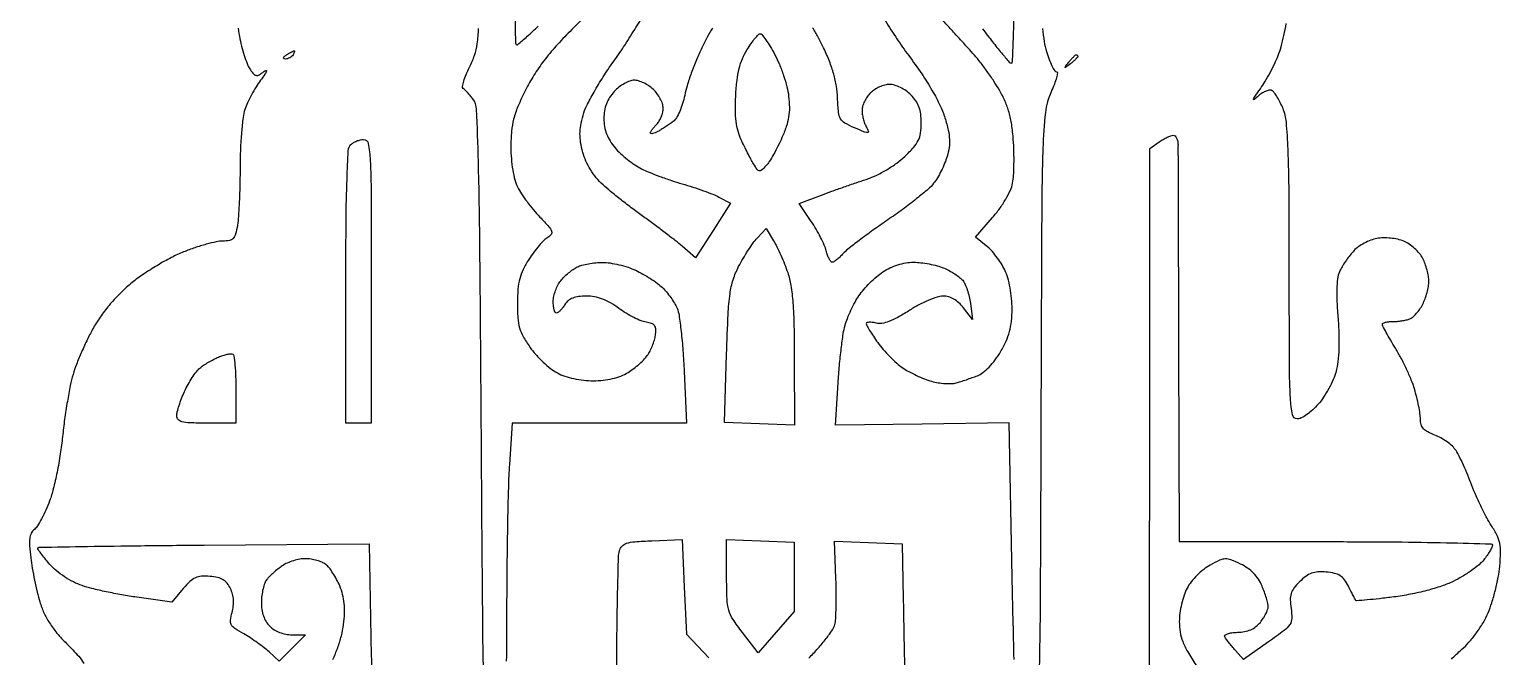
# Model space of a CAD drawing. Extents: x 5.1 to 37, y 2.5 to 60.3.
# Drawn here: x 7.55 to 36.97, y 20.63 to 33.16 of the extents above; entities that cross this region are included whole.
import ezdxf

# ---------------------------------------------------------------- set-up
doc = ezdxf.new("R2010")
doc.units = 0
doc.header["$MEASUREMENT"] = 0

msp = doc.modelspace()

# ---------------------------------------------------------------- linework, layer by layer
for points in [[(29.925941, 19.370707, 0.004505), (29.944398, 21.009701, 0.000562), (29.9484, 24.567302), (29.9484, 30.784806), (30.136424, 30.916503, -0.021637), (30.215459, 30.966911, -0.022602), (30.297435, 31.009514, -0.023001), (30.371246, 31.03969, -0.085733), (30.420514, 31.0482, -0.190654), (30.45705, 31.033743, -0.08965), (30.487815, 30.992285, -0.068956), (30.508353, 30.930698, -0.048524), (30.514723, 30.85785, 0.003151), (30.514218, 30.711595, 0.000027), (30.517485, 29.586471, 0.000095), (30.521553, 28.294288, 0.000061), (30.526733, 26.79705), (30.5406, 22.9266), (33.6708, 22.9266, -0.002191), (34.871072, 22.92134, -0.003653), (35.881504, 22.9051, -0.000537), (36.771838, 22.883325, -0.406756), (36.801, 22.853409, -0.116354), (36.791387, 22.812658, -0.01718), (36.750703, 22.737775, -0.018594), (36.695335, 22.651248, -0.015027), (36.629775, 22.56254, -0.053478), (36.533808, 22.464237, -0.019527), (36.378973, 22.346158, -0.019099), (36.19825, 22.229226, -0.021665), (36.016425, 22.131596, -0.031473), (35.785484, 22.037606, -0.017077), (35.491587, 21.950083, -0.016056), (35.164016, 21.875737, -0.015518), (34.828617, 21.821598, -0.003934), (34.541599, 21.78666, -0.006402), (34.297361, 21.76204, -0.001747), (34.086239, 21.744229, -0.300147), (34.067217, 21.754683, -0.002814), (34.056369, 21.775546, -0.000117), (34.018059, 21.850295, -0.000203), (33.972719, 21.938901, -0.000144), (33.921942, 22.0383, 0.043113), (33.841637, 22.166913, 0.090946), (33.755469, 22.246396, 0.085499), (33.643113, 22.292987, 0.034801), (33.478983, 22.318286, 0.035735), (33.312795, 22.320267, 0.072272), (33.184904, 22.293834, 0.07278), (33.070393, 22.232252, 0.036687), (32.945973, 22.124864, 0.0329), (32.833094, 21.996065, 0.086669), (32.776522, 21.887649, 0.085311), (32.759571, 21.765441, 0.031196), (32.776143, 21.591078, -0.043409), (32.790036, 21.393964, -0.145164), (32.751562, 21.271632, -0.082386), (32.639456, 21.153072, -0.008405), (32.326438, 20.92381), (31.826956, 20.57072), (31.661664, 20.75461, -0.00795), (31.594975, 20.831218, -0.008134), (31.531272, 20.909334, -0.007942), (31.478183, 20.978884, -0.03343), (31.449889, 21.0231, -0.34072), (31.455126, 21.056762, -0.103941), (31.501965, 21.085643, -0.055792), (31.587935, 21.106129, -0.024892), (31.704158, 21.114591, 0.040053), (31.847533, 21.129407, 0.057329), (31.969627, 21.16685, 0.0618), (32.073113, 21.228257, 0.057852), (32.161055, 21.314314, 0.027342), (32.220815, 21.396971, 0.027175), (32.271332, 21.485822, 0.028233), (32.306728, 21.568116, 0.087659), (32.3172, 21.62739, 0.058462), (32.309601, 21.692155, 0.013575), (32.281297, 21.798241, 0.013828), (32.241764, 21.919344, 0.013148), (32.194977, 22.040156, 0.04771), (32.122624, 22.175435, 0.04695), (32.025601, 22.29534, 0.04596), (31.905813, 22.397224, 0.042019), (31.765902, 22.479004, 0.018879), (31.572319, 22.562502, 0.101018), (31.459546, 22.581641, 0.099537), (31.347511, 22.555213, 0.018064), (31.155745, 22.458716, 0.04347), (31.028212, 22.37347, 0.027921), (30.895733, 22.254452, 0.02801), (30.778216, 22.122349, 0.046158), (30.696519, 21.99732, 0.041064), (30.636725, 21.857628, 0.023113), (30.586401, 21.680047, 0.022936), (30.551929, 21.494881, 0.034563), (30.5406, 21.331188, 0.041332), (30.5579, 21.122258, 0.050366), (30.609445, 20.932985, 0.039995), (30.708311, 20.726462, 0.015588), (30.875905, 20.457712)], [(18.621282, 33.400985, -0.016053), (18.358456, 33.12528, 0.015837), (18.075478, 32.828692, 0.020315), (17.835505, 32.537711, 0.021766), (17.634169, 32.246848, 0.024524), (17.467362, 31.950664, 0.014711), (17.314361, 31.620933, 0.037708), (17.229257, 31.372191, 0.041744), (17.187247, 31.128672, 0.021851), (17.1738, 30.821132, 0.019175), (17.183051, 30.580006, 0.02231), (17.210809, 30.352292, 0.02435), (17.253877, 30.154699, 0.050756), (17.310022, 30.007649, 0.030871), (17.383758, 29.881185, 0.013272), (17.496682, 29.721707, 0.013074), (17.626293, 29.557714, 0.016844), (17.754172, 29.414431, -0.008273), (17.933532, 29.22027, -0.090383), (17.988781, 29.129947, -0.259668), (17.979913, 29.066754, -0.102699), (17.911588, 29.006999, 0.068865), (17.838878, 28.951563, 0.017768), (17.738496, 28.843016, 0.017739), (17.631798, 28.709806, 0.017219), (17.533697, 28.568068, 0.029298), (17.419187, 28.364507, 0.049218), (17.350981, 28.180788, 0.044098), (17.315629, 27.973579, 0.018867), (17.303509, 27.692638, 0.017745), (17.312367, 27.398431, 0.053148), (17.346711, 27.20047, 0.058944), (17.419753, 27.025631, 0.025783), (17.5545, 26.81309, 0.028804), (17.673235, 26.6645, 0.021328), (17.820338, 26.514132, 0.021697), (17.971968, 26.383712, 0.044551), (18.10308, 26.298203, 0.042543), (18.250979, 26.235003, 0.026136), (18.433865, 26.18507, 0.025227), (18.630873, 26.152502, 0.028541), (18.82218, 26.141716, 0.027119), (19.019936, 26.152598, 0.031066), (19.206421, 26.184861, 0.033314), (19.374464, 26.236847, 0.045262), (19.516853, 26.306877, 0.026991), (19.629833, 26.384423, 0.020184), (19.74576, 26.481248, 0.020538), (19.847777, 26.581623, 0.043127), (19.916464, 26.668994, 0.033032), (19.967686, 26.759712, 0.022008), (20.014623, 26.869518, 0.022187), (20.050878, 26.980567, 0.039874), (20.069111, 27.074609, 0.047322), (20.070946, 27.181139, 0.148828), (20.045182, 27.247008, 0.146335), (19.986757, 27.288005, 0.04522), (19.881, 27.312865, -0.061315), (19.777108, 27.340833, -0.020473), (19.63354, 27.40605, -0.020026), (19.47895, 27.49199, -0.021549), (19.335584, 27.588088, 0.028357), (19.166641, 27.698029, 0.040478), (19.004786, 27.774088, 0.044157), (18.844562, 27.818453, 0.045499), (18.68065, 27.8334, 0.030648), (18.526231, 27.823926, 0.06383), (18.409601, 27.794141, 0.07978), (18.321462, 27.741696, 0.07931), (18.253967, 27.6642, -0.025323), (18.2088, 27.599422, -0.03201), (18.160466, 27.544703, -0.033519), (18.115545, 27.505599, -0.163755), (18.08405, 27.495, -0.284116), (18.059373, 27.510253, -0.05044), (18.039226, 27.563341, -0.041421), (18.025617, 27.638499, -0.02611), (18.021681, 27.72765, -0.051291), (18.033034, 27.829903, -0.032776), (18.065947, 27.944966, -0.032783), (18.113597, 28.054699, -0.051449), (18.169731, 28.140748, -0.02967), (18.239146, 28.216747, -0.019527), (18.327244, 28.29595, -0.019665), (18.419348, 28.366536, -0.035476), (18.500688, 28.415698, -0.05157), (18.594119, 28.451902, -0.02153), (18.726021, 28.481894, -0.021028), (18.871145, 28.50212, -0.025551), (19.008288, 28.508342, -0.037376), (19.156295, 28.496406, -0.02021), (19.335679, 28.460863, -0.020026), (19.516391, 28.409667, -0.029679), (19.6695, 28.349319, -0.019801), (19.813378, 28.275438, -0.01481), (19.965933, 28.183243, -0.015029), (20.10462, 28.087693, -0.032787), (20.203433, 28.004653, -0.028561), (20.285407, 27.916528, -0.018602), (20.370086, 27.806276, -0.018717), (20.444899, 27.692168, -0.033578), (20.496186, 27.592626, -0.065926), (20.536622, 27.450382, -0.008124), (20.578257, 27.129574, -0.009489), (20.614459, 26.744903, -0.007712), (20.639053, 26.331571), (20.6847, 25.295043), (18.94201, 25.295221), (17.199319, 25.2954), (17.144697, 24.47055, 0.00978), (17.123409, 24.0137, 0.002158), (17.105611, 23.229442, 0.002243), (17.093017, 22.322603, 0.002157), (17.088342, 21.4038, -0.003008), (17.082452, 20.536288, -0.004651)], [(17.257661, 33.327009, 0.000774), (17.265601, 32.894003, 0.19375), (17.280442, 32.859158, 0.393497), (17.309245, 32.858132, 0.003018), (17.500709, 33.026122, 0.008708), (17.722369, 33.230003, 0.005234)], [(21.203228, 33.191835, 0.0096), (21.100886, 33.006262, 0.00683), (20.993084, 32.794629, 0.015567), (20.884968, 32.556591, 0.012035), (20.781631, 32.291057, 0.012209), (20.69711, 32.038253, 0.028393), (20.649353, 31.844329, -0.028614), (20.608775, 31.679872, -0.029556), (20.550028, 31.522943, -0.031022), (20.482898, 31.393787, -0.097171), (20.417578, 31.32154, -0.009795), (20.347126, 31.270989, -0.006397), (20.264, 31.21533, -0.006434), (20.181539, 31.163131, -0.012224), (20.11365, 31.123624, -0.025307), (20.056831, 31.096039, -0.050311), (20.00909, 31.081227, -0.086114), (19.977077, 31.080314, -0.372837), (19.9656, 31.093566, -0.133206), (19.973027, 31.120948, -0.022269), (20.002877, 31.167088, -0.02304), (20.043913, 31.219438, -0.018625), (20.0925, 31.271786, 0.062303), (20.141107, 31.334292, 0.039118), (20.182123, 31.41743, 0.038815), (20.210103, 31.507079, 0.056292), (20.2194, 31.589396, 0.080638), (20.205388, 31.67571, 0.039951), (20.161883, 31.778119, 0.038304), (20.098527, 31.879591, 0.045503), (20.023597, 31.964053, 0.042106), (19.934742, 32.034453, 0.034985), (19.829812, 32.093966, 0.036337), (19.725296, 32.134905, 0.075316), (19.638858, 32.148, 0.089819), (19.551676, 32.132212, 0.03896), (19.44448, 32.082243, 0.036922), (19.335795, 32.009805, 0.040445), (19.24246, 31.924146, 0.043102), (19.149072, 31.804129, 0.052651), (19.084697, 31.677368, 0.051736), (19.047453, 31.538103, 0.039505), (19.035, 31.380737, 0.041958), (19.048415, 31.221156, 0.049038), (19.088326, 31.074518, 0.047674), (19.157207, 30.935142, 0.036322), (19.257142, 30.797181, 0.031356), (19.36441, 30.684817, 0.019019), (19.504096, 30.565269, 0.019025), (19.652339, 30.456775, 0.031585), (19.785892, 30.378417, 0.020107), (19.938697, 30.308847, 0.008235), (20.151213, 30.226282, 0.008133), (20.382611, 30.144994, 0.010312), (20.598984, 30.077839, -0.008444), (20.809776, 30.013279, -0.007762), (21.024309, 29.93989, -0.00778), (21.213568, 29.868502, -0.025254), (21.335667, 29.812984), (21.565867, 29.693943), (21.217492, 29.147497), (20.869117, 28.601051), (20.599577, 28.830576, 0.010036), (20.461736, 28.94326, 0.003597), (20.260981, 29.098441, 0.003567), (20.038371, 29.265474, 0.004216), (19.82541, 29.420146, -0.006853), (19.609925, 29.578392, -0.005317), (19.379634, 29.756299, -0.005378), (19.168334, 29.926875, -0.012914), (19.016501, 30.058902, -0.034645), (18.881731, 30.200707, -0.033402), (18.766032, 30.361433, -0.034009), (18.674727, 30.532962, -0.039552), (18.612757, 30.706987, -0.024599), (18.569351, 30.906865, -0.04251), (18.555818, 31.07632, -0.042467), (18.571136, 31.245741, -0.024491), (18.616658, 31.445537, -0.047207), (18.688848, 31.63314, -0.013271), (18.836176, 31.910539, -0.013256), (19.020278, 32.216785, -0.013611), (19.218805, 32.510106, 0.009502), (19.42935, 32.815743, 0.007147), (19.649612, 33.159443, 0.007231), (19.847525, 33.488743, 0.016483)], [(24.663161, 33.33427, 0.011229), (24.891435, 32.977386, 0.012232), (25.12931, 32.641332, -0.011699), (25.388687, 32.27573, -0.016641), (25.600402, 31.938313, -0.018959), (25.759379, 31.639666, -0.040004), (25.854548, 31.395235, -0.016545), (25.919548, 31.149152, -0.042474), (25.945263, 30.967011, -0.051244), (25.9376, 30.804229, -0.035429), (25.897277, 30.624139, -0.025943), (25.848503, 30.487547, -0.017432), (25.779449, 30.336862, -0.017582), (25.702164, 30.195299, -0.03292), (25.628449, 30.087713, -0.049065), (25.517108, 29.971633, -0.008903), (25.286709, 29.781334, -0.009513), (25.007758, 29.567712, -0.008497), (24.710294, 29.356461, 0.005358), (24.414435, 29.14913, 0.006407), (24.14038, 28.947302, 0.005581), (23.913804, 28.771909, 0.041354), (23.814269, 28.678703, -0.018775), (23.751317, 28.614184, -0.023746), (23.688265, 28.559698, -0.022861), (23.632537, 28.519958, -0.144428), (23.599459, 28.5102, -0.23895), (23.571772, 28.524233, -0.037777), (23.538532, 28.577598, -0.034947), (23.506154, 28.651752, -0.023984), (23.479557, 28.739641, 0.041789), (23.44108, 28.852181, 0.014572), (23.367762, 29.00707, 0.014356), (23.276764, 29.173658, 0.016253), (23.179846, 29.327843), (22.937721, 29.686604), (23.386177, 29.854393, -0.00324), (23.59007, 29.929176, -0.001936), (23.833457, 30.015597, -0.001938), (24.076502, 30.099782, -0.003362), (24.279088, 30.167556, 0.032373), (24.477056, 30.246819, 0.022286), (24.690331, 30.360612, 0.022363), (24.891321, 30.492124, 0.03409), (25.051772, 30.625166, 0.020653), (25.227672, 30.806909, 0.067804), (25.32073, 30.945186, 0.079141), (25.365769, 31.091298, 0.035279), (25.38, 31.292746, 0.031041), (25.368797, 31.473032, 0.057371), (25.334131, 31.615467, 0.062737), (25.270697, 31.737711, 0.045387), (25.172345, 31.855745, 0.045294), (25.077005, 31.935217, 0.037017), (24.962432, 32.002401, 0.038394), (24.846813, 32.048527, 0.075857), (24.749345, 32.0634, 0.064612), (24.654543, 32.051098, 0.039124), (24.547555, 32.013697, 0.038604), (24.445377, 31.958976, 0.054191), (24.3648, 31.8942, 0.045131), (24.300045, 31.816567, 0.036976), (24.245302, 31.723366, 0.038367), (24.207714, 31.629383, 0.076088), (24.1956, 31.550238, 0.038692), (24.201671, 31.471905, 0.023372), (24.220304, 31.380652, 0.023339), (24.247468, 31.291203, 0.037491), (24.2797, 31.218334, -0.028949), (24.322259, 31.126391, -0.501548), (24.307325, 31.102258, -0.119379), (24.252542, 31.110579, -0.003809), (24.043928, 31.197797, -0.027608), (23.850741, 31.293226, -0.135821), (23.765469, 31.378262, -0.106288), (23.725425, 31.505447, -0.013775), (23.706619, 31.791316, 0.031423), (23.682773, 32.026697, 0.026727), (23.628944, 32.27058, 0.02469), (23.544329, 32.525878, 0.018971), (23.42795, 32.795596, 0.013459), (23.319171, 33.008578, 0.017886), (23.208329, 33.195651, 0.015309)], [(27.237126, 20.573424, -0.001381), (27.199374, 22.212501), (27.136753, 25.301942), (25.40073, 25.277521), (23.664707, 25.2531), (23.71804, 26.0991, -0.007049), (23.74478, 26.445435, -0.007323), (23.780998, 26.78649, -0.007095), (23.820815, 27.080452, -0.031363), (23.857471, 27.251152, -0.026445), (23.904202, 27.388882, -0.01491), (23.974525, 27.550765, -0.014851), (24.055435, 27.710315, -0.023497), (24.135048, 27.841338, -0.030128), (24.22902, 27.964127, -0.018097), (24.35413, 28.098516, -0.018091), (24.488743, 28.223612, -0.029908), (24.611974, 28.317837, -0.038684), (24.751983, 28.397197, -0.0337), (24.909067, 28.458297, -0.034028), (25.071141, 28.497196, -0.041905), (25.226028, 28.5102, -0.028299), (25.371685, 28.501949, -0.018504), (25.538075, 28.476773, -0.018625), (25.698934, 28.440054, -0.033579), (25.826867, 28.396405, -0.02361), (25.939148, 28.343113, -0.02054), (26.051398, 28.277128, -0.021048), (26.148051, 28.208912, -0.055499), (26.208944, 28.150154, -0.068441), (26.254238, 28.077209, -0.023537), (26.299494, 27.961197, -0.022881), (26.337966, 27.826963, -0.024561), (26.362952, 27.692899), (26.407117, 27.3681), (26.224902, 27.60075, 0.042377), (26.131915, 27.70074, 0.055439), (26.030852, 27.773841, 0.060551), (25.92411, 27.818279, 0.06849), (25.814241, 27.8334, 0.080053), (25.696523, 27.814431, 0.0215), (25.518873, 27.747051, 0.021209), (25.320975, 27.65196, 0.020501), (25.129529, 27.539445, -0.01612), (24.909402, 27.407466, -0.037347), (24.734675, 27.326654, -0.051159), (24.592839, 27.289482, -0.100332), (24.476732, 27.294816, 0.026885), (24.401379, 27.309476, 0.04706), (24.337931, 27.312291, 0.066291), (24.294136, 27.304227, 0.324829), (24.2802, 27.285038, 0.12927), (24.289892, 27.248177, 0.007856), (24.348048, 27.148907, 0.011303), (24.422692, 27.032004, 0.008095), (24.511171, 26.904611, 0.022991), (24.61905, 26.768224, 0.015953), (24.752621, 26.624007, 0.016124), (24.890063, 26.49349, 0.031656), (25.008784, 26.400582, 0.025743), (25.133263, 26.324391, 0.015506), (25.287866, 26.246484, 0.015514), (25.446763, 26.178415, 0.026084), (25.584418, 26.132559, 0.027408), (25.716473, 26.103777, 0.023577), (25.857706, 26.0878, 0.024261), (25.987436, 26.085595, 0.060777), (26.080856, 26.099993, 0.008819), (26.16941, 26.126609, 0.00419), (26.282529, 26.163842, 0.004151), (26.400186, 26.204757, 0.005873), (26.504184, 26.243275, 0.075228), (26.613885, 26.305596, 0.033601), (26.737501, 26.417113, 0.031072), (26.859823, 26.560144, 0.028833), (26.966821, 26.720732, 0.026789), (27.075403, 26.931079, 0.040265), (27.144709, 27.125473, 0.039512), (27.182779, 27.331175, 0.02459), (27.196237, 27.576279, 0.02484), (27.186945, 27.78739, 0.02312), (27.156766, 28.001718, 0.024169), (27.109659, 28.198952, 0.041057), (27.049166, 28.357334, 0.02967), (26.975863, 28.48955, 0.021166), (26.879164, 28.628532, 0.021465), (26.775282, 28.7536, 0.042082), (26.6807, 28.841823), (26.461968, 29.013878), (26.807252, 29.406141, 0.024749), (26.945987, 29.58043, 0.02366), (27.069063, 29.770142, 0.024765), (27.162649, 29.950488, 0.061002), (27.207696, 30.092436, 0.032003), (27.226224, 30.24422, 0.010421), (27.234498, 30.469981, 0.010338), (27.233269, 30.721818, 0.011469), (27.221477, 30.964803, 0.018955), (27.188917, 31.261427, 0.032197), (27.136502, 31.505414, 0.034949), (27.056927, 31.726251, 0.028053), (26.942087, 31.95132, 0.013674), (26.832008, 32.128766, 0.009291), (26.697561, 32.324792, 0.009368), (26.56061, 32.509311, 0.018501), (26.443888, 32.649524, 0.001248), (26.316557, 32.790746, 0.000519), (26.143982, 32.980792, 0.000514), (25.958733, 33.183951, 0.000664), (25.788303, 33.369975, -0.018727)], [(26.6067, 33.173833, 0.005219), (26.805836, 32.914436, 0.00806), (26.983831, 32.694901, 0.003425), (27.139019, 32.512237, 0.194248), (27.17775, 32.492271, 0.428316), (27.203537, 32.514755, 0.001463), (27.222562, 32.973714, 0.006028), (27.236642, 33.506008, 0.003598)], [(35.981053, 20.577158, -0.022705), (36.186478, 20.76982, 0.035935), (36.333644, 20.915343, 0.023633), (36.481984, 21.101846, 0.023381), (36.614494, 21.305028, 0.031234), (36.713936, 21.501422, 0.025102), (36.790269, 21.706665, 0.014773), (36.861702, 21.958564, 0.014758), (36.918343, 22.215146, 0.024336), (36.949126, 22.435028, 0.016708), (36.965024, 22.71357, 0.056392), (36.94883, 22.894918, 0.066127), (36.894216, 23.052415, 0.029332), (36.783852, 23.243175, -0.022462), (36.690514, 23.399515, -0.010239), (36.582126, 23.611402, -0.010115), (36.476826, 23.839721, -0.013706), (36.391635, 24.050264, 0.009202), (36.311852, 24.252667, 0.008642), (36.223059, 24.456314, 0.008641), (36.13809, 24.634148, 0.029266), (36.074023, 24.745649, 0.058521), (36.001569, 24.832204, 0.031036), (35.893979, 24.921889, 0.030415), (35.77104, 25.00104, 0.041082), (35.650851, 25.05603, -0.031071), (35.507436, 25.118209, -0.091455), (35.422407, 25.183336, -0.115703), (35.377433, 25.264809, -0.067542), (35.361884, 25.375845, 0.035432), (35.353687, 25.484815, 0.011993), (35.326776, 25.641683, 0.011859), (35.288632, 25.814202, 0.013347), (35.243654, 25.97799, 0.023734), (35.180068, 26.156515, 0.011843), (35.0837, 26.376252, 0.011729), (34.972953, 26.59953, 0.016926), (34.863869, 26.791046, -0.005269), (34.763303, 26.958414, -0.007677), (34.6785, 27.108199, -0.004246), (34.610256, 27.235738, -0.121297), (34.6014, 27.271707, -0.288429), (34.614555, 27.292614, -0.047303), (34.661496, 27.30991, -0.039671), (34.727583, 27.321881, -0.024979), (34.805981, 27.3258, 0.021722), (34.894334, 27.32964, 0.016452), (34.990694, 27.341237, 0.016719), (35.080576, 27.358161, 0.036732), (35.14751, 27.378352, 0.086923), (35.208702, 27.415017, 0.032144), (35.280587, 27.485775, 0.030683), (35.350767, 27.574779, 0.032285), (35.408229, 27.670251, 0.031327), (35.455636, 27.777961, 0.022186), (35.495642, 27.903886, 0.022492), (35.52319, 28.028081, 0.043352), (35.532, 28.1295, 0.043125), (35.523246, 28.230807, 0.022508), (35.495895, 28.354625, 0.022212), (35.456168, 28.480014, 0.031512), (35.40909, 28.587085, 0.054981), (35.343365, 28.685864, 0.034357), (35.246973, 28.786143, 0.034221), (35.136961, 28.872952, 0.051782), (35.029799, 28.930963, 0.044373), (34.909056, 28.968845, 0.029433), (34.765516, 28.991491, 0.029286), (34.619082, 28.997215, 0.041514), (34.48944, 28.983884, 0.044727), (34.368109, 28.949672, 0.031037), (34.238308, 28.890724, 0.031407), (34.119782, 28.81787, 0.054606), (34.033302, 28.741555, 0.01855), (33.959841, 28.654614, 0.012098), (33.881348, 28.549248, 0.012172), (33.809693, 28.442629, 0.022646), (33.757764, 28.352376, 0.077676), (33.713564, 28.219787, 0.029624), (33.692612, 28.025651, 0.02232), (33.691663, 27.765234, 0.009499), (33.712574, 27.417044, -0.012005), (33.730964, 27.082863, -0.016366), (33.730431, 26.78115, -0.018447), (33.711993, 26.523287, -0.03871), (33.674922, 26.325908, -0.037356), (33.619548, 26.168221, -0.021684), (33.531151, 25.98788, -0.021591), (33.426273, 25.813819, -0.033781), (33.320076, 25.674989, -0.02806), (33.209134, 25.562086, -0.03129), (33.090027, 25.466653, -0.032929), (32.979563, 25.399367, -0.1209), (32.900636, 25.38, -0.35931), (32.803146, 25.460444, -0.034188), (32.7625, 25.790131, -0.01272), (32.743437, 26.449992, -0.000861), (32.7402, 28.330668, 0.001539), (32.735349, 29.906314, 0.008115), (32.715995, 30.770703, 0.012566), (32.681485, 31.311324, 0.076876), (32.614582, 31.581983, 0.017472), (32.559796, 31.701215, 0.020037), (32.49907, 31.810874, 0.019589), (32.440745, 31.898941, 0.098588), (32.397751, 31.939002, 0.169441), (32.350024, 31.949569, 0.059049), (32.280604, 31.932891, 0.050417), (32.202457, 31.894709, 0.040348), (32.127038, 31.839038, -0.009679), (32.033172, 31.760427, -0.718879), (32.021628, 31.767806, -0.09333), (32.041089, 31.810167, -0.002471), (32.161911, 31.9788, 0.021363), (32.254273, 32.118575, 0.011999), (32.354923, 32.295508, 0.011957), (32.448166, 32.479389, 0.019086), (32.51794, 32.641155, 0.024516), (32.575913, 32.81608, 0.012215), (32.632893, 33.042465, 0.012095), (32.680608, 33.28034, 0.017409)], [(11.720751, 33.190272, 0.024352), (11.754749, 32.974102, 0.015076), (11.80012, 32.784469, 0.01547), (11.856497, 32.599558, 0.015391), (11.915181, 32.442529, 0.060811), (11.965434, 32.352669, 0.031258), (12.034972, 32.269075, 0.17537), (12.086076, 32.243294, 0.171553), (12.142505, 32.255899, 0.029636), (12.233067, 32.320393, -0.087659), (12.275069, 32.343515, -0.631627), (12.286976, 32.331295, -0.061249), (12.254386, 32.268172, -0.008559), (12.169305, 32.148, 0.020783), (12.079041, 32.01366, 0.014252), (11.987527, 31.854404, 0.014389), (11.908048, 31.695699, 0.028114), (11.855684, 31.564326, 0.049129), (11.818277, 31.400814, 0.010453), (11.78741, 31.110209, 0.010839), (11.765896, 30.770467, 0.010118), (11.758469, 30.422226, -0.005458), (11.754261, 30.071805, -0.005648), (11.742408, 29.725525, -0.005465), (11.725483, 29.426005, -0.024113), (11.7051, 29.25045, -0.022313), (11.667336, 29.071896, -0.124337), (11.620733, 28.986681, -0.161739), (11.545712, 28.945478, -0.045416), (11.410821, 28.9332, 0.05358), (11.282959, 28.919459, 0.013885), (11.081605, 28.869782, 0.013961), (10.8539, 28.799949, 0.013825), (10.629692, 28.717308, 0.025067), (10.387726, 28.606071, 0.014005), (10.104643, 28.448081, 0.013944), (9.826689, 28.271901, 0.021969), (9.59959, 28.103958, 0.023189), (9.372569, 27.901995, 0.022485), (9.162766, 27.677871, 0.022909), (8.97792, 27.440503, 0.026775), (8.825675, 27.1989, 0.013883), (8.708126, 26.973655, 0.009985), (8.589014, 26.716151, 0.010096), (8.48545, 26.466405, 0.021392), (8.417566, 26.2683, 0.022506), (8.363757, 26.050627, 0.007596), (8.30456, 25.729231, 0.007538), (8.249793, 25.371417, 0.008576), (8.208406, 25.027171, -0.013111), (8.163458, 24.679906, -0.010874), (8.097943, 24.312975, -0.011024), (8.023142, 23.979225, -0.028882), (7.950533, 23.744728, -0.015522), (7.874382, 23.558978, -0.017229), (7.789253, 23.384781, -0.016802), (7.706979, 23.241955, -0.080638), (7.645446, 23.171392, 0.104366), (7.583881, 23.093698, 0.083155), (7.552597, 22.991181, 0.050199), (7.548119, 22.841668, 0.013482), (7.571238, 22.604905, 0.012523), (7.602225, 22.398958, 0.007611), (7.648636, 22.15712, 0.007624), (7.702015, 21.918503, 0.013338), (7.754461, 21.722928, 0.035503), (7.835969, 21.506151, 0.035035), (7.947631, 21.302079, 0.032013), (8.096351, 21.100112, 0.021673), (8.289589, 20.889354, -0.010995), (8.532901, 20.635098, -0.072985), (8.631158, 20.490145, -0.108527)], [(16.640017, 19.861694, -0.005868), (16.611814, 21.270843, -0.000393), (16.5816, 25.304735, 0.00057), (16.553794, 28.849674, 0.00429), (16.524335, 30.526832, 0.003787), (16.489221, 31.567892, 0.157848), (16.4124, 31.775504, 0.008994), (16.359154, 31.840612, 0.009263), (16.304109, 31.903118, 0.009044), (16.254455, 31.955504, 0.038441), (16.221951, 31.983854, -0.286731), (16.207017, 32.022139, -0.025321), (16.232522, 32.127644, -0.027046), (16.279434, 32.259468, -0.017426), (16.347176, 32.406854, 0.035934), (16.445313, 32.643016, 0.043138), (16.501501, 32.876894, 0.029289), (16.529215, 33.180634, 0.007636)], [(27.80466, 33.179283, 0.01665), (27.838669, 32.921034, 0.03258), (27.885828, 32.71905, 0.016497), (27.93814, 32.56507, 0.024923), (27.994616, 32.435243, 0.022212), (28.048509, 32.337656, 0.261157), (28.085003, 32.3172, -0.456396), (28.104656, 32.294541, -0.030366), (28.085066, 32.199157, -0.027414), (28.042381, 32.069521, -0.014941), (27.976693, 31.91535, 0.081266), (27.862069, 31.501964, 0.019337), (27.812208, 30.787125, 0.006621), (27.788253, 29.435959, 0.000392), (27.773114, 25.343885, -0.000572), (27.758996, 21.866731, -0.004408), (27.736153, 20.237735, -0.003582)], [(13.610264, 20.569475, 0.024029), (13.710989, 20.807574, 0.025), (13.784648, 21.043873, 0.031982), (13.827297, 21.267757, 0.02075), (13.846415, 21.498116, 0.034733), (13.840951, 21.692316, 0.038742), (13.80988, 21.868038, 0.035845), (13.75155, 22.041656, 0.023733), (13.689917, 22.17148, 0.021737), (13.614573, 22.298855, 0.022314), (13.537307, 22.406571, 0.063715), (13.471652, 22.471089, 0.063057), (13.397016, 22.514167, 0.030274), (13.292489, 22.550789, 0.029432), (13.177229, 22.576274, 0.037083), (13.068374, 22.585509, 0.046823), (12.955053, 22.576074, 0.029639), (12.82604, 22.54506, 0.029661), (12.701803, 22.499079, 0.047454), (12.603074, 22.444032, 0.016522), (12.515436, 22.379258, 0.013113), (12.425071, 22.303797, 0.013318), (12.344921, 22.229335, 0.032047), (12.290841, 22.169082, 0.080785), (12.250977, 22.097171, 0.028299), (12.217264, 21.983525, 0.027233), (12.193711, 21.852102, 0.028609), (12.185091, 21.72105, 0.036911), (12.19474, 21.573502, 0.04771), (12.226251, 21.441569, 0.052133), (12.278935, 21.327887, 0.061894), (12.3516, 21.2346, 0.061659), (12.438459, 21.166876, 0.043496), (12.54993, 21.112736, 0.042361), (12.672873, 21.077312, 0.049004), (12.794123, 21.0654), (13.067446, 21.0654), (12.802524, 20.800478), (12.537602, 20.535556), (12.338851, 20.721677, 0.022853), (12.240842, 20.805391, 0.010929), (12.107915, 20.904226, 0.01081), (11.964359, 21.00157, 0.01514), (11.831783, 21.081757, -0.01806), (11.651893, 21.192002, -0.12218), (11.581885, 21.26841, -0.158973), (11.565099, 21.358982, -0.036828), (11.597167, 21.512692, 0.039122), (11.622904, 21.638948, 0.046855), (11.626452, 21.760176, 0.048389), (11.607532, 21.876603, 0.04682), (11.566483, 21.988585, 0.057239), (11.499829, 22.095066, 0.090039), (11.418761, 22.165819, 0.078791), (11.309931, 22.209376, 0.034981), (11.156702, 22.233086, 0.037809), (10.987057, 22.234444, 0.09101), (10.865798, 22.203598, 0.08282), (10.756617, 22.129562, 0.027543), (10.623788, 21.988282), (10.39627, 21.717893), (9.691685, 21.816459, -0.009365), (9.39349, 21.863884, -0.007924), (9.080124, 21.924898, -0.00801), (8.796216, 21.989628, -0.022057), (8.599192, 22.047199, -0.037021), (8.426542, 22.120685, -0.027128), (8.246906, 22.226095, -0.027252), (8.080949, 22.3495, -0.039116), (7.949726, 22.477271, -0.009442), (7.851484, 22.593518, -0.015482), (7.773308, 22.695968, -0.009233), (7.714264, 22.781834, -0.356358), (7.716449, 22.803449, -0.194549), (7.744127, 22.815187, -0.000099), (8.705058, 22.831143, -0.001312), (9.775862, 22.845902, -0.000797), (11.042215, 22.858015), (14.3397, 22.8843), (14.382, 20.6424, 0.001982), (14.410309, 19.402665, 0.011948)], [(19.291618, 20.454548, -0.001985), (19.298067, 21.277713, -0.002934), (19.310829, 21.999731, -0.001336), (19.326959, 22.614932, -0.056784), (19.34554, 22.7446, -0.1262), (19.397366, 22.837941, -0.129458), (19.487271, 22.893731, -0.056287), (19.652102, 22.924653, -0.008047), (19.995695, 22.944224), (20.6001, 22.9689), (20.6424, 22.023799), (20.6847, 21.078699), (21.129473, 20.605612)], [(23.135395, 20.601066, 0.014358), (23.317516, 20.795509, 0.016596), (23.479245, 20.99115, 0.015796), (23.604545, 21.16445, 0.08735), (23.651306, 21.269116, 0.048132), (23.669145, 21.387376, 0.007459), (23.678298, 21.624346, 0.008256), (23.680312, 21.905049, 0.007098), (23.673366, 22.200195), (23.6457, 22.93315), (24.3225, 22.908725), (24.9993, 22.8843), (25.019693, 21.7845, 0.000043), (25.029137, 21.277534, 0.000024), (25.040769, 20.657601, 0.000024), (25.052626, 20.028911, 0.000038), (25.062806, 19.492649, 0.003395)]]:
    msp.add_lwpolyline(points, format="xyb")
for points in [[(22.158655, 33.0786, -0.233088), (22.193429, 33.061457, -0.011477), (22.271177, 32.955236, -0.016589), (22.359235, 32.819568, -0.011028), (22.451481, 32.658639, -0.026475), (22.542601, 32.467814, -0.017696), (22.627246, 32.240992, -0.017842), (22.693829, 32.014651, -0.033146), (22.728857, 31.826593, -0.027195), (22.742955, 31.604914, -0.042502), (22.728481, 31.414375, -0.040915), (22.681358, 31.223922, -0.023038), (22.5951, 31.001795, -0.012576), (22.515154, 30.832692, -0.012156), (22.425941, 30.665869, -0.012159), (22.340323, 30.522942, -0.042911), (22.275604, 30.437772, -0.020683), (22.188334, 30.34901, -0.231278), (22.142291, 30.33487, -0.207634), (22.099819, 30.361858, -0.016573), (22.027299, 30.476981, -0.009287), (21.974958, 30.57046, -0.003958), (21.908241, 30.697389, -0.003915), (21.839196, 30.833926, -0.005132), (21.778391, 30.95977, -0.04539), (21.716846, 31.128839, -0.034593), (21.679765, 31.32244, -0.028163), (21.664862, 31.555832, -0.014585), (21.671207, 31.84807, -0.016274), (21.696183, 32.146756, -0.031864), (21.738827, 32.381537, -0.038115), (21.804146, 32.578923, -0.039671), (21.897979, 32.76135, -0.013654), (21.977901, 32.882892, -0.01971), (22.055576, 32.985408, -0.015876), (22.124082, 33.063584, -0.207786)], [(12.843043, 32.738905, -0.434568), (12.849095, 32.733031, -0.071273), (12.846147, 32.714968, -0.041889), (12.835126, 32.687988, -0.020509), (12.8169, 32.6556, -0.075854), (12.789442, 32.623329, -0.054031), (12.750376, 32.596232, -0.053889), (12.706275, 32.578063, -0.074131), (12.663857, 32.572295, -0.102799), (12.633115, 32.579097, -0.37991), (12.625632, 32.595761, -0.147021), (12.643122, 32.621545, -0.027275), (12.69, 32.6556, -0.008026), (12.740512, 32.687105, -0.01079), (12.787303, 32.713899, -0.008096), (12.826973, 32.734667, -0.104523)], [(28.478259, 32.6556, -0.099038), (28.490449, 32.653162, -0.097945), (28.500817, 32.646217, -0.097945), (28.507762, 32.635849, -0.099038), (28.5102, 32.623659, -0.184603), (28.503335, 32.605698, -0.013803), (28.46671, 32.566993, -0.017649), (28.418866, 32.522413, -0.012436), (28.36215, 32.475609, -0.001576), (28.266594, 32.401154, -0.377591), (28.2564, 32.4018, -0.377591), (28.255754, 32.411994, -0.001576), (28.330209, 32.50755, -0.012436), (28.377013, 32.564266, -0.017649), (28.421593, 32.61211, -0.013803), (28.460298, 32.648735, -0.184603)], [(14.22972, 30.9636, -0.364775), (14.321518, 30.88635, -0.029511), (14.359714, 30.548825, -0.012458), (14.378608, 29.892115, -0.000962), (14.382, 28.1295), (14.382, 25.2954), (14.1282, 25.2954), (13.8744, 25.2954), (13.8744, 28.02798, -0.00186), (13.879312, 29.348202, -0.007091), (13.897122, 30.171694, -0.005), (13.923384, 30.744626, -0.184448), (13.97592, 30.86208, -0.062206), (14.025905, 30.900966, -0.039117), (14.092351, 30.933778, -0.038823), (14.163977, 30.956163, -0.056383)], [(22.427035, 28.940326, -0.022539), (22.49359, 28.818874, -0.009814), (22.571396, 28.652141, -0.009689), (22.647281, 28.471451, -0.012734), (22.709077, 28.303603, -0.042867), (22.772392, 28.046672, -0.019687), (22.812535, 27.703856, -0.014094), (22.835308, 27.239559, -0.005169), (22.842197, 26.582593), (22.842395, 25.2531), (22.144247, 25.279703), (21.4461, 25.306306), (21.4884, 26.675603, -0.00372), (21.51893, 27.471894, -0.022705), (21.556408, 27.881862, -0.042539), (21.619529, 28.162038, -0.043367), (21.728884, 28.4256, -0.013651), (21.817619, 28.585256, -0.011343), (21.920383, 28.750169, -0.011503), (22.021455, 28.896976, -0.030155), (22.102492, 28.995916), (22.277915, 29.185533)], [(11.61135, 26.674536, -0.239209), (11.636625, 26.636856, -0.007946), (11.656162, 26.452105, -0.013539), (11.670208, 26.227245, -0.008828), (11.6748, 25.967207), (11.6748, 25.2954), (11.0826, 25.2954, -0.007303), (10.751932, 25.30023, -0.05418), (10.596216, 25.321771, -0.150071), (10.520746, 25.367384, -0.187603), (10.492258, 25.44345, -0.059693), (10.502682, 25.522081, -0.014727), (10.538789, 25.647415, -0.014862), (10.58899, 25.789483, -0.014383), (10.648051, 25.9299, -0.020411), (10.718192, 26.068762, -0.018507), (10.8016, 26.206172, -0.018886), (10.885445, 26.323534, -0.054821), (10.95461, 26.3952, -0.026279), (11.028811, 26.450571, -0.013463), (11.127123, 26.512429, -0.013341), (11.232063, 26.570855, -0.019544), (11.327567, 26.616078, -0.022209), (11.416576, 26.649455, -0.027805), (11.501816, 26.672016, -0.028039), (11.57337, 26.682618, -0.151489)], [(22.165001, 22.941308), (22.842, 22.913716), (22.84026, 22.222208), (22.83852, 21.5307), (22.478437, 21.119146), (22.118355, 20.707593), (21.803377, 21.11188, -0.019915), (21.613615, 21.376546, -0.077745), (21.530487, 21.559231, -0.059443), (21.496186, 21.781513, -0.008522), (21.488201, 22.242534), (21.488003, 22.9689)]]:
    msp.add_lwpolyline(points, format="xyb", close=True)

doc.saveas('drawing.dxf')
